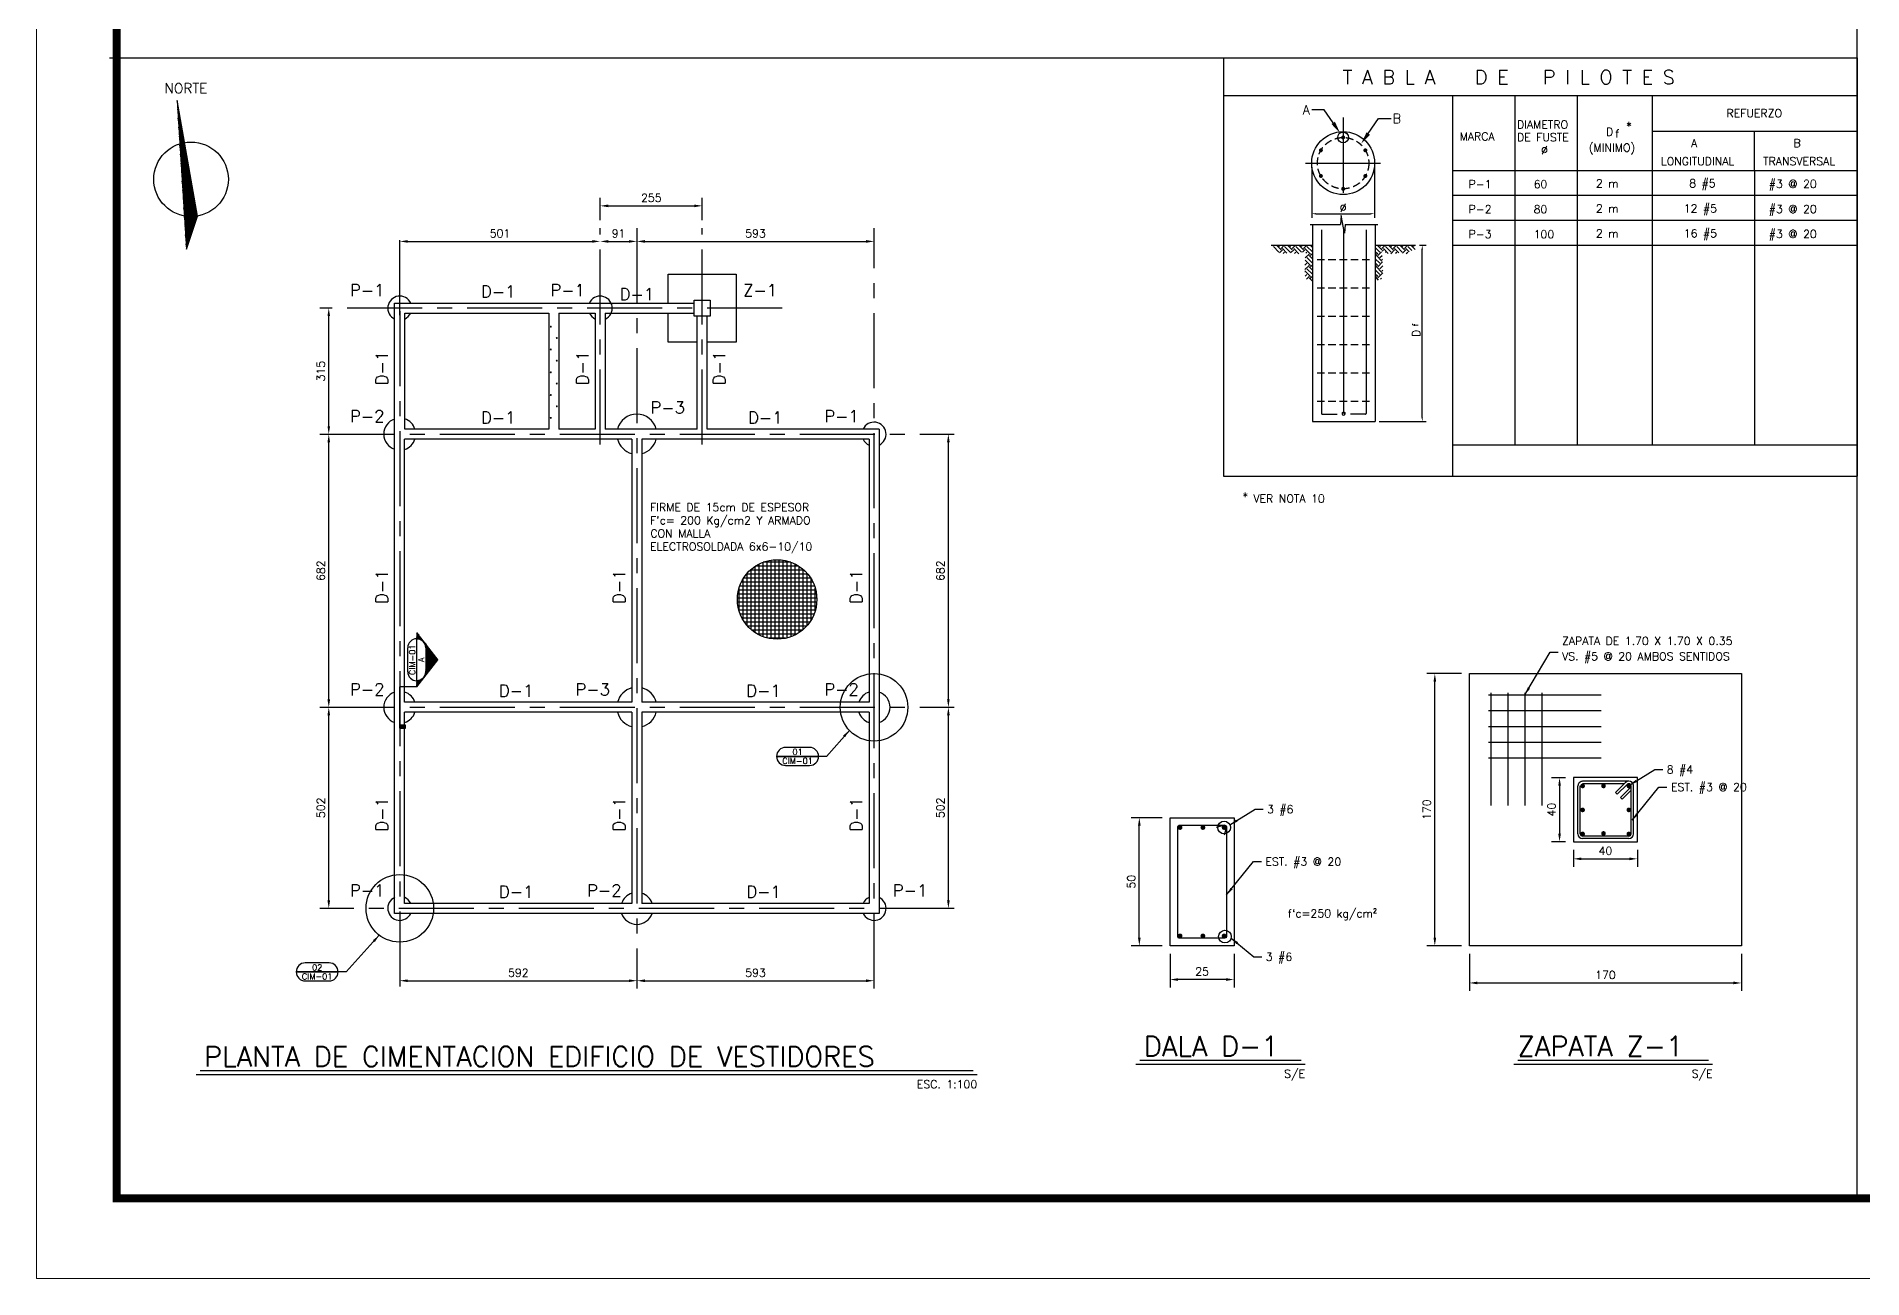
# Model space of a CAD drawing. Header units: inches. Extents: x 86960 to 403024, y -4000 to 57000.
# Drawn here: x 86960 to 132594, y -4000 to 27036 of the extents above; entities that cross this region are included whole.
import ezdxf
from ezdxf.enums import TextEntityAlignment as Align

# ---------------------------------------------------------------- set-up
doc = ezdxf.new("R2010")
doc.units = ezdxf.units.IN
doc.header["$LTSCALE"] = 1500
doc.header["$MEASUREMENT"] = 0
doc.linetypes.add('CENTER', pattern=[2, 1.25, -0.25, 0.25, -0.25])
doc.linetypes.add('HIDDEN2', pattern=[0.1875, 0.125, -0.0625])
doc.layers.get('Defpoints').update_dxf_attribs({"true_color": 0xffffff})
for name, color, linetype in [('1', 7, 'Continuous'), ('3', 3, 'Continuous'), ('4', 4, 'CENTER'), ('5', 7, 'Continuous'), ('6', 7, 'Continuous'), ('8', 1, 'Continuous')]:
    doc.layers.add(name, color=color, linetype=linetype)
doc.layers.add('cambios', color=242, linetype='Continuous', lineweight=60, true_color=0xe00631)
doc.styles.add('ROMANS', font='ROMANS.shx', dxfattribs={"height": 200})
doc.dimstyles.get("Standard").update_dxf_attribs({"dimtxt": 0.18, "dimasz": 0.18, "dimexe": 0.18, "dimexo": 0.0625, "dimgap": 0.09, "dimtad": 0, "dimtih": 1, "dimtoh": 1, "dimdec": 4, "dimzin": 0, "dimdsep": 46, "dimtxsty": 'Standard', "dimcen": 0.09, "dimadec": 0, "dimazin": 0, "dimtfac": 1, "dimtdec": 4, "dimtofl": 0, "dimtmove": 0, "dimatfit": 3, "dimfxl": 1, "dimtolj": 1, "dimtzin": 0, "dimarcsym": 0})
pattern_1 = [(45, (76035.77, -15526.37), (2e-14, 280.184), [198.12, -198.12]), (45, (75983.24, -15473.84), (2e-14, 280.184), [198.12, -198.12]), (45, (75930.7, -15421.3), (2e-14, 280.184), [198.12, -198.12]), (135, (75930.7, -15386.28), (-280.184, 2e-14), [198.12, -198.12]), (135, (75983.24, -15333.75), (-280.184, 2e-14), [198.12, -198.12]), (135, (76035.77, -15281.21), (-280.184, 2e-14), [198.12, -198.12])]

# ---------------------------------------------------------------- blocks, each defined once
blk = doc.blocks.new('*D49')
at = {"layer": '5', "color": 0, "lineweight": -2, "transparency": 16777216}
blk.add_line((94264, 5450), (94264, 10074), dxfattribs=at)
at = {"layer": '5', "color": 0, "transparency": 16777216}
for points in [[(94231, 10074), (94297, 10074), (94264, 10274)], [(94231, 5450), (94297, 5450), (94264, 5250)]]:
    blk.add_solid(points, dxfattribs=at)
at = {"layer": 'Defpoints', "color": 0, "transparency": 16777216}
for p in [(94264, 10274), (94264, 10274), (94264, 5250)]:
    blk.add_point(p, dxfattribs=at)
at = {"layer": '5', "color": 0, "transparency": 16777216, "insert": (94064, 7762), "char_height": 200, "attachment_point": 5, "rotation": 90, "style": 'ROMANS'}
blk.add_mtext('\\A1;502', dxfattribs=at)
blk = doc.blocks.new('*D50')
at = {"layer": '5', "color": 0, "lineweight": -2, "transparency": 16777216}
blk.add_line((94264, 10474), (94264, 16899), dxfattribs=at)
at = {"layer": '5', "color": 0, "transparency": 16777216}
for points in [[(94231, 16899), (94297, 16899), (94264, 17099)], [(94231, 10474), (94297, 10474), (94264, 10274)]]:
    blk.add_solid(points, dxfattribs=at)
at = {"layer": 'Defpoints', "color": 0, "transparency": 16777216}
for p in [(94264, 17099), (94264, 17099), (94264, 10274)]:
    blk.add_point(p, dxfattribs=at)
at = {"layer": '5', "color": 0, "transparency": 16777216, "insert": (94064, 13687), "char_height": 200, "attachment_point": 5, "rotation": 90, "style": 'ROMANS'}
blk.add_mtext('\\A1;682', dxfattribs=at)
blk = doc.blocks.new('*D51')
at = {"layer": '5', "color": 0, "lineweight": -2, "transparency": 16777216}
blk.add_line((94264, 17299), (94264, 20049), dxfattribs=at)
at = {"layer": '5', "color": 0, "transparency": 16777216}
for points in [[(94231, 20049), (94297, 20049), (94264, 20249)], [(94231, 17299), (94297, 17299), (94264, 17099)]]:
    blk.add_solid(points, dxfattribs=at)
at = {"layer": 'Defpoints', "color": 0, "transparency": 16777216}
for p in [(94264, 20249), (94264, 20249), (94264, 17099)]:
    blk.add_point(p, dxfattribs=at)
at = {"layer": '5', "color": 0, "transparency": 16777216, "insert": (94064, 18674), "char_height": 200, "attachment_point": 5, "rotation": 90, "style": 'ROMANS'}
blk.add_mtext('\\A1;315', dxfattribs=at)
blk = doc.blocks.new('*D52')
at = {"layer": '5', "color": 0, "lineweight": -2, "transparency": 16777216}
blk.add_line((96239, 21916), (100849, 21916), dxfattribs=at)
at = {"layer": '5', "color": 0, "transparency": 16777216}
for points in [[(96239, 21950), (96239, 21883), (96039, 21916)], [(100849, 21950), (100849, 21883), (101049, 21916)]]:
    blk.add_solid(points, dxfattribs=at)
at = {"layer": 'Defpoints', "color": 0, "transparency": 16777216}
for p in [(96039, 21916), (101049, 21916), (101049, 21916)]:
    blk.add_point(p, dxfattribs=at)
at = {"layer": '5', "color": 0, "transparency": 16777216, "insert": (98544, 22116), "char_height": 200, "attachment_point": 5, "style": 'ROMANS'}
blk.add_mtext('\\A1;501', dxfattribs=at)
blk = doc.blocks.new('*D53')
at = {"layer": '5', "color": 0, "lineweight": -2, "transparency": 16777216}
blk.add_line((101249, 21916), (101764, 21916), dxfattribs=at)
at = {"layer": '5', "color": 0, "transparency": 16777216}
for points in [[(101249, 21950), (101249, 21883), (101049, 21916)], [(101764, 21950), (101764, 21883), (101964, 21916)]]:
    blk.add_solid(points, dxfattribs=at)
at = {"layer": 'Defpoints', "color": 0, "transparency": 16777216}
for p in [(101049, 21916), (101964, 21916), (101964, 21916)]:
    blk.add_point(p, dxfattribs=at)
at = {"layer": '5', "color": 0, "transparency": 16777216, "insert": (101506, 22116), "char_height": 200, "attachment_point": 5, "style": 'ROMANS'}
blk.add_mtext('\\A1;91', dxfattribs=at)
blk = doc.blocks.new('*D54')
at = {"layer": '5', "color": 0, "lineweight": -2, "transparency": 16777216}
blk.add_line((102164, 21916), (107692, 21916), dxfattribs=at)
at = {"layer": '5', "color": 0, "transparency": 16777216}
for points in [[(102164, 21950), (102164, 21883), (101964, 21916)], [(107692, 21950), (107692, 21883), (107892, 21916)]]:
    blk.add_solid(points, dxfattribs=at)
at = {"layer": 'Defpoints', "color": 0, "transparency": 16777216}
for p in [(101964, 21916), (107892, 21916), (107892, 21916)]:
    blk.add_point(p, dxfattribs=at)
at = {"layer": '5', "color": 0, "transparency": 16777216, "insert": (104928, 22116), "char_height": 200, "attachment_point": 5, "style": 'ROMANS'}
blk.add_mtext('\\A1;593', dxfattribs=at)
blk = doc.blocks.new('*D55')
at = {"layer": '5', "color": 0, "lineweight": -2, "transparency": 16777216}
blk.add_line((96239, 3441), (101764, 3441), dxfattribs=at)
at = {"layer": '5', "color": 0, "transparency": 16777216}
for points in [[(96239, 3474), (96239, 3407), (96039, 3441)], [(101764, 3474), (101764, 3407), (101964, 3441)]]:
    blk.add_solid(points, dxfattribs=at)
at = {"layer": 'Defpoints', "color": 0, "transparency": 16777216}
for p in [(96039, 3441), (101964, 3441), (101964, 3441)]:
    blk.add_point(p, dxfattribs=at)
at = {"layer": '5', "color": 0, "transparency": 16777216, "insert": (99001, 3641), "char_height": 200, "attachment_point": 5, "style": 'ROMANS'}
blk.add_mtext('\\A1;592', dxfattribs=at)
blk = doc.blocks.new('*D56')
at = {"layer": '5', "color": 0, "lineweight": -2, "transparency": 16777216}
blk.add_line((102164, 3441), (107692, 3441), dxfattribs=at)
at = {"layer": '5', "color": 0, "transparency": 16777216}
for points in [[(102164, 3474), (102164, 3407), (101964, 3441)], [(107692, 3474), (107692, 3407), (107892, 3441)]]:
    blk.add_solid(points, dxfattribs=at)
at = {"layer": 'Defpoints', "color": 0, "transparency": 16777216}
for p in [(101964, 3441), (107892, 3441), (107892, 3441)]:
    blk.add_point(p, dxfattribs=at)
at = {"layer": '5', "color": 0, "transparency": 16777216, "insert": (104928, 3641), "char_height": 200, "attachment_point": 5, "style": 'ROMANS'}
blk.add_mtext('\\A1;593', dxfattribs=at)
blk = doc.blocks.new('*D57')
at = {"layer": '5', "color": 0, "lineweight": -2, "transparency": 16777216}
blk.add_line((109749, 5450), (109749, 10074), dxfattribs=at)
at = {"layer": '5', "color": 0, "transparency": 16777216}
for points in [[(109716, 10074), (109782, 10074), (109749, 10274)], [(109716, 5450), (109782, 5450), (109749, 5250)]]:
    blk.add_solid(points, dxfattribs=at)
at = {"layer": 'Defpoints', "color": 0, "transparency": 16777216}
for p in [(109749, 10274), (109749, 10274), (109749, 5250)]:
    blk.add_point(p, dxfattribs=at)
at = {"layer": '5', "color": 0, "transparency": 16777216, "insert": (109549, 7762), "char_height": 200, "attachment_point": 5, "rotation": 90, "style": 'ROMANS'}
blk.add_mtext('\\A1;502', dxfattribs=at)
blk = doc.blocks.new('*D58')
at = {"layer": '5', "color": 0, "lineweight": -2, "transparency": 16777216}
blk.add_line((109749, 10474), (109749, 16899), dxfattribs=at)
at = {"layer": '5', "color": 0, "transparency": 16777216}
for points in [[(109716, 16899), (109782, 16899), (109749, 17099)], [(109716, 10474), (109782, 10474), (109749, 10274)]]:
    blk.add_solid(points, dxfattribs=at)
at = {"layer": 'Defpoints', "color": 0, "transparency": 16777216}
for p in [(109749, 17099), (109749, 17099), (109749, 10274)]:
    blk.add_point(p, dxfattribs=at)
at = {"layer": '5', "color": 0, "transparency": 16777216, "insert": (109549, 13687), "char_height": 200, "attachment_point": 5, "rotation": 90, "style": 'ROMANS'}
blk.add_mtext('\\A1;682', dxfattribs=at)
blk = doc.blocks.new('*D62')
at = {"color": 0, "lineweight": -2, "transparency": 16777216}
for p, q in [((115090, 7515), (114321, 7515)), ((114521, 4515), (114521, 7315)), ((115090, 4315), (114321, 4315))]:
    blk.add_line(p, q, dxfattribs=at)
at = {"color": 0, "transparency": 16777216}
for points in [[(114488, 7315), (114555, 7315), (114521, 7515)], [(114488, 4515), (114555, 4515), (114521, 4315)]]:
    blk.add_solid(points, dxfattribs=at)
at = {"layer": 'Defpoints', "color": 0, "transparency": 16777216}
for p in [(114521, 7515), (115290, 7515), (115290, 4315)]:
    blk.add_point(p, dxfattribs=at)
at = {"color": 0, "transparency": 16777216, "insert": (114321, 5915), "char_height": 200, "attachment_point": 5, "rotation": 90, "style": 'ROMANS'}
blk.add_mtext('\\A1;50', dxfattribs=at)
blk = doc.blocks.new('*D61')
at = {"color": 0, "lineweight": -2, "transparency": 16777216}
for p, q in [((115290, 4115), (115290, 3270)), ((116890, 4115), (116890, 3270)), ((116690, 3470), (115490, 3470))]:
    blk.add_line(p, q, dxfattribs=at)
at = {"color": 0, "transparency": 16777216}
for points in [[(115490, 3504), (115490, 3437), (115290, 3470)], [(116690, 3504), (116690, 3437), (116890, 3470)]]:
    blk.add_solid(points, dxfattribs=at)
at = {"layer": 'Defpoints', "color": 0, "transparency": 16777216}
for p in [(115290, 4315), (116890, 4315), (115290, 3470)]:
    blk.add_point(p, dxfattribs=at)
at = {"color": 0, "transparency": 16777216, "insert": (116090, 3670), "char_height": 200, "attachment_point": 5, "style": 'ROMANS'}
blk.add_mtext('\\A1;25', dxfattribs=at)
blk = doc.blocks.new('*D64')
at = {"layer": '5', "color": 0, "lineweight": -2, "transparency": 16777216}
for p, q in [((118829, 23772), (118829, 22509)), ((120401, 23772), (120401, 22509)), ((118929, 22609), (120301, 22609))]:
    blk.add_line(p, q, dxfattribs=at)
at = {"layer": '5', "color": 0, "transparency": 16777216}
for points in [[(118929, 22625), (118929, 22592), (118829, 22609)], [(120301, 22625), (120301, 22592), (120401, 22609)]]:
    blk.add_solid(points, dxfattribs=at)
at = {"layer": 'Defpoints', "color": 0, "transparency": 16777216}
for p in [(118829, 23872), (120401, 23872), (120401, 22609)]:
    blk.add_point(p, dxfattribs=at)
at = {"layer": '5', "color": 0, "transparency": 16777216, "insert": (119615, 22759), "char_height": 200, "attachment_point": 5, "style": 'ROMANS'}
blk.add_mtext('\\A1;%%C', dxfattribs=at)
blk = doc.blocks.new('*D63')
at = {"layer": '6', "color": 0, "lineweight": -2, "transparency": 16777216}
for p, q in [((121526, 21820), (121692, 21820)), ((121592, 17515), (121592, 21720)), ((120519, 17415), (121692, 17415))]:
    blk.add_line(p, q, dxfattribs=at)
at = {"layer": '6', "color": 0, "transparency": 16777216}
for points in [[(121575, 21720), (121609, 21720), (121592, 21820)], [(121575, 17515), (121609, 17515), (121592, 17415)]]:
    blk.add_solid(points, dxfattribs=at)
at = {"layer": 'Defpoints', "color": 0, "transparency": 16777216}
for p in [(121426, 21820), (121592, 21820), (120419, 17415)]:
    blk.add_point(p, dxfattribs=at)
at = {"layer": '6', "color": 0, "transparency": 16777216, "insert": (121442, 19618), "char_height": 200, "attachment_point": 5, "rotation": 90, "style": 'ROMANS'}
blk.add_mtext('\\A1;D', dxfattribs=at)
blk = doc.blocks.new('*X0')
at = {"color": 0}
for p, q in [((29664, 28003), (29730, 28069)), ((29674, 27995), (29818, 28139)), ((29683, 27986), (29906, 28209)), ((29693, 27978), (29994, 28279)), ((28987, 27378), (29467, 27858)), ((28994, 27368), (29555, 27928)), ((29002, 27358), (29643, 27999)), ((29009, 27348), (29664, 28003)), ((29017, 27338), (29674, 27995)), ((29026, 27329), (29683, 27986)), ((29034, 27319), (29693, 27978)), ((28966, 27411), (29204, 27648)), ((28973, 27400), (29291, 27718)), ((28980, 27389), (29379, 27788)), ((28715, 27212), (28940, 27437)), ((28740, 27220), (28954, 27434)), ((28765, 27228), (28960, 27422)), ((28791, 27235), (28966, 27411)), ((28816, 27243), (28973, 27400)), ((28841, 27250), (28980, 27389)), ((28954, 27434), (29028, 27508)), ((28960, 27422), (29116, 27578)), ((28639, 27190), (28677, 27227)), ((28664, 27197), (28764, 27297)), ((28690, 27205), (28852, 27367)), ((28867, 27258), (28987, 27378)), ((28892, 27265), (28994, 27368)), ((28917, 27273), (29002, 27358)), ((28942, 27281), (29009, 27348)), ((28968, 27288), (29017, 27338)), ((28993, 27296), (29026, 27329)), ((29018, 27303), (29034, 27319))]:
    blk.add_line(p, q, dxfattribs=at)
blk = doc.blocks.new('*D65')
at = {"layer": '5', "color": 0, "lineweight": -2, "transparency": 16777216}
for p, q in [((101049, 22449), (101049, 23005)), ((103599, 22449), (103599, 23005)), ((101249, 22805), (103399, 22805))]:
    blk.add_line(p, q, dxfattribs=at)
at = {"layer": '5', "color": 0, "transparency": 16777216}
for points in [[(101249, 22838), (101249, 22771), (101049, 22805)], [(103399, 22838), (103399, 22771), (103599, 22805)]]:
    blk.add_solid(points, dxfattribs=at)
at = {"layer": 'Defpoints', "color": 0, "transparency": 16777216}
for p in [(103599, 22805), (101049, 22249), (103599, 22249)]:
    blk.add_point(p, dxfattribs=at)
at = {"layer": '5', "color": 0, "transparency": 16777216, "insert": (102324, 23005), "char_height": 200, "attachment_point": 5, "style": 'ROMANS'}
blk.add_mtext('\\A1;255', dxfattribs=at)
blk = doc.blocks.new('*D66')
at = {"color": 0, "lineweight": -2, "transparency": 16777216}
for p, q in [((122770, 4115), (122770, 3185)), ((129570, 4115), (129570, 3185)), ((122970, 3385), (129370, 3385))]:
    blk.add_line(p, q, dxfattribs=at)
at = {"color": 0, "transparency": 16777216}
for points in [[(122970, 3419), (122970, 3352), (122770, 3385)], [(129370, 3419), (129370, 3352), (129570, 3385)]]:
    blk.add_solid(points, dxfattribs=at)
at = {"layer": 'Defpoints', "color": 0, "transparency": 16777216}
for p in [(122770, 4315), (129570, 4315), (129570, 3385)]:
    blk.add_point(p, dxfattribs=at)
at = {"color": 0, "transparency": 16777216, "insert": (126170, 3585), "char_height": 200, "attachment_point": 5, "style": 'ROMANS'}
blk.add_mtext('\\A1;170', dxfattribs=at)
blk = doc.blocks.new('*D67')
at = {"color": 0, "lineweight": -2, "transparency": 16777216}
for p, q in [((122570, 11115), (121706, 11115)), ((121906, 4515), (121906, 10915)), ((122570, 4315), (121706, 4315))]:
    blk.add_line(p, q, dxfattribs=at)
at = {"color": 0, "transparency": 16777216}
for points in [[(121873, 10915), (121940, 10915), (121906, 11115)], [(121873, 4515), (121940, 4515), (121906, 4315)]]:
    blk.add_solid(points, dxfattribs=at)
at = {"layer": 'Defpoints', "color": 0, "transparency": 16777216}
for p in [(121906, 11115), (122770, 11115), (122770, 4315)]:
    blk.add_point(p, dxfattribs=at)
at = {"color": 0, "transparency": 16777216, "insert": (121706, 7715), "char_height": 200, "attachment_point": 5, "rotation": 90, "style": 'ROMANS'}
blk.add_mtext('\\A1;170', dxfattribs=at)
blk = doc.blocks.new('*D68')
at = {"color": 0, "lineweight": -2, "transparency": 16777216}
for p, q in [((125170, 8515), (124824, 8515)), ((125024, 8315), (125024, 7115)), ((125170, 6915), (124824, 6915))]:
    blk.add_line(p, q, dxfattribs=at)
at = {"color": 0, "transparency": 16777216}
for points in [[(124991, 8315), (125057, 8315), (125024, 8515)], [(124991, 7115), (125057, 7115), (125024, 6915)]]:
    blk.add_solid(points, dxfattribs=at)
at = {"layer": 'Defpoints', "color": 0, "transparency": 16777216}
for p in [(125370, 8515), (125024, 6915), (125370, 6915)]:
    blk.add_point(p, dxfattribs=at)
at = {"color": 0, "transparency": 16777216, "insert": (124824, 7715), "char_height": 200, "attachment_point": 5, "rotation": 90, "style": 'ROMANS'}
blk.add_mtext('\\A1;40', dxfattribs=at)
blk = doc.blocks.new('*D69')
at = {"color": 0, "lineweight": -2, "transparency": 16777216}
for p, q in [((125370, 6715), (125370, 6287)), ((125570, 6487), (126770, 6487)), ((126970, 6715), (126970, 6287))]:
    blk.add_line(p, q, dxfattribs=at)
at = {"color": 0, "transparency": 16777216}
for points in [[(125570, 6520), (125570, 6453), (125370, 6487)], [(126770, 6520), (126770, 6453), (126970, 6487)]]:
    blk.add_solid(points, dxfattribs=at)
at = {"layer": 'Defpoints', "color": 0, "transparency": 16777216}
for p in [(125370, 6915), (126970, 6915), (126970, 6487)]:
    blk.add_point(p, dxfattribs=at)
at = {"color": 0, "transparency": 16777216, "insert": (126170, 6687), "char_height": 200, "attachment_point": 5, "style": 'ROMANS'}
blk.add_mtext('\\A1;40', dxfattribs=at)

msp = doc.modelspace()

# ---------------------------------------------------------------- hatches: boundary and pattern name
at = {"layer": '6'}
h = msp.add_hatch(dxfattribs=at)
h.set_pattern_fill('EARTH', color=1, scale=31.2, angle=45, style=0)
h.set_pattern_definition(pattern_1)
h.paths.add_polyline_path([(118846.69, 21819.65), (117848.83, 21819.65), (117848.83, 21704.43), (117954.47, 21690.03), (118050.51, 21608.43), (118261.79, 21632.43), (118492.28, 21603.63), (118607.53, 21646.83), (118693.96, 21675.63), (118669.96, 21531.63), (118655.55, 21162.04), (118665.15, 21042.04), (118698.77, 20974.84), (118846.69, 20926.84)])
h = msp.add_hatch(dxfattribs=at)
h.set_pattern_fill('EARTH', color=1, scale=31.2, angle=45, style=0)
h.set_pattern_definition(pattern_1)
h.paths.add_polyline_path([(121417.04, 21819.65), (120419.17, 21819.65), (120419.17, 20926.84), (120567.1, 20974.84), (120600.72, 21042.04), (120610.32, 21162.04), (120595.91, 21531.63), (120571.9, 21675.63), (120658.34, 21646.83), (120773.58, 21603.63), (121004.08, 21632.43), (121215.36, 21608.43), (121311.4, 21690.03), (121417.04, 21704.43)])
h = msp.add_hatch(dxfattribs=at)
h.set_pattern_fill('ANSI31', color=256, scale=2, style=0)
h.set_pattern_definition([(135, (106766.04505, -36706.8728), (0.1767766953, 0.1767766953), [])])
edge = h.paths.add_edge_path()
edge.add_line((96688.23, 11761.24), (96688.23, 11161.24))
edge.add_arc((96463.23, 11161.24), 225, 270, 360, ccw=False)
edge.add_line((96463.23, 10936.24), (96463.23, 10786.24))
edge.add_line((96463.23, 10786.24), (96988.23, 11461.24))
edge.add_line((96988.23, 11461.24), (96463.23, 12136.24))
edge.add_line((96463.23, 12136.24), (96463.23, 11986.24))
edge.add_arc((96463.23, 11761.24), 225, 0, 90, ccw=False)

# ---------------------------------------------------------------- linework, layer by layer
for p, q in [((123249.05, 10582.22), (126064.22, 10582.22)), ((123303.03, 10638.72), (123303.03, 7821.02)), ((123729.57, 10638.72), (123729.57, 7821.02)), ((124156.11, 10638.72), (124156.11, 7821.02)), ((124582.65, 10638.72), (124582.65, 7821.02)), ((123249.05, 10189.95), (126064.22, 10189.95)), ((123249.05, 9797.68), (126064.22, 9797.68)), ((123249.05, 9405.41), (126064.22, 9405.41)), ((123249.05, 9013.14), (126064.22, 9013.14))]:
    msp.add_line(p, q)
at = {"const_width": 198}
msp.add_lwpolyline([(88960.04, -1999.97), (175960.04, -1999.97), (175960.04, 55000.03), (88960.04, 55000.03)], close=True, dxfattribs=at)
for centre in [(116641.08, 7269.97), (116660.69, 4544.8)]:
    msp.add_circle(centre, 158.93)
at = {"layer": '1', "color": 6}
for p, q in [((132460.04, -1999.97), (132460.04, 55000.03)), ((88780.04, 26500.03), (132460.04, 26500.03))]:
    msp.add_line(p, q, dxfattribs=at)
at = {"layer": '3'}
for p, q in [((95910.63, 20374.44), (103398.7, 20374.44)), ((95910.63, 5124.69), (95910.63, 20374.44)), ((96163.7, 20124.44), (99763.47, 20124.44)), ((96163.7, 17224.36), (96163.7, 20124.44)), ((99763.47, 20124.44), (99763.47, 17224.36)), ((100013.47, 20124.44), (100013.47, 17224.36)), ((100013.47, 20124.44), (100923.7, 20124.44)), ((100923.7, 20124.44), (100923.7, 17224.36)), ((101173.7, 20124.44), (103398.7, 20124.44)), ((101173.7, 20124.44), (101173.7, 17224.36)), ((103473.7, 17224.36), (103473.7, 20049.44)), ((103723.7, 17224.36), (103723.7, 20049.44)), ((101838.61, 16974.36), (96160.63, 16974.36)), ((96160.63, 10399.36), (96160.63, 16974.36)), ((99763.47, 17224.36), (96163.7, 17224.36)), ((100923.7, 17224.36), (100013.47, 17224.36)), ((103473.7, 17224.36), (101173.7, 17224.36)), ((101838.61, 16974.36), (101838.61, 10399.36)), ((102088.61, 16974.36), (102088.61, 10399.36)), ((107766.59, 16974.36), (102088.61, 16974.36)), ((108016.59, 17224.36), (103723.7, 17224.36)), ((107766.59, 16974.36), (107766.59, 10399.36)), ((108016.59, 17224.36), (108016.59, 5124.69)), ((101838.61, 10399.36), (96160.63, 10399.36)), ((96160.63, 5374.69), (96160.63, 10149.36)), ((101838.61, 10149.36), (96160.63, 10149.36)), ((101838.61, 10149.36), (101838.61, 5374.69)), ((107766.59, 10399.36), (102088.61, 10399.36)), ((102088.61, 10149.36), (102088.61, 5374.69)), ((107766.59, 10149.36), (102088.61, 10149.36)), ((107766.59, 10149.36), (107766.59, 5374.69)), ((108016.59, 5124.69), (95910.63, 5124.69)), ((101838.61, 5374.69), (96160.63, 5374.69)), ((107766.59, 5374.69), (102088.61, 5374.69))]:
    msp.add_line(p, q, dxfattribs=at)
for points in [[(102748.7, 20374.44), (102748.7, 21099.44), (104448.7, 21099.44), (104448.7, 19399.44), (103723.7, 19399.44)], [(103473.7, 19399.44), (102748.7, 19399.44), (102748.7, 20124.44)], [(116890.11, 7515.38), (116890.11, 4315.38), (115290.11, 4315.38), (115290.11, 7515.38), (116890.11, 7515.38)]]:
    msp.add_lwpolyline(points, dxfattribs=at)
for points in [[(103398.7, 20449.44), (103798.7, 20449.44), (103798.7, 20049.44), (103398.7, 20049.44)], [(122769.87, 11115.38), (129569.87, 11115.38), (129569.87, 4315.38), (122769.87, 4315.38)], [(125369.87, 6915.38), (126969.87, 6915.38), (126969.87, 8515.38), (125369.87, 8515.38)]]:
    msp.add_lwpolyline(points, close=True, dxfattribs=at)
for centre, radius, start, end in [((96038.7, 20249.44), 300, 24.624318, 244.729134), ((101048.7, 20249.44), 300, 294.624318, 155.375682), ((96038.7, 20249.44), 300, 294.624318, 335.375682), ((101048.7, 20249.44), 300, 204.624318, 245.375682), ((96038.7, 17099.36), 400, 108.673422, 251.326578), ((96038.7, 17099.36), 400, 18.209957, 71.790043), ((101963.61, 17099.36), 500, 14.477512, 165.522488), ((107891.59, 17099.36), 300, 294.624318, 155.375682), ((96038.7, 17099.36), 400, 287.747722, 341.790043), ((101963.61, 17099.36), 500, 194.477512, 255.522488), ((101963.61, 17099.36), 500, 284.477512, 345.522488), ((107891.59, 17099.36), 300, 204.624318, 245.375682), ((96038.7, 10274.36), 400, 108.673422, 251.326578), ((96038.7, 10274.36), 400, 18.209957, 72.252278), ((101963.61, 10274.36), 500, 104.477512, 165.522488), ((101963.61, 10274.36), 500, 14.477512, 75.522488), ((107891.59, 10274.36), 400, 108.209957, 161.790043), ((107891.59, 10274.36), 400, 288.209957, 71.790043), ((96038.7, 10274.36), 400, 287.747722, 341.790043), ((101963.61, 10274.36), 500, 194.477512, 255.522488), ((101963.61, 10274.36), 500, 284.477512, 345.522488), ((107891.59, 10274.36), 400, 198.209957, 251.790043), ((96038.7, 5249.69), 300, 114.624318, 335.375682), ((96038.7, 5249.69), 300, 24.624318, 65.375682), ((101963.61, 5249.69), 400, 108.209957, 161.790043), ((101963.61, 5249.69), 400, 18.209957, 71.790043), ((107891.59, 5249.69), 300, 204.624318, 65.375682), ((107891.59, 5249.69), 300, 114.624318, 155.375682), ((101963.61, 5249.69), 400, 198.209957, 341.790043)]:
    msp.add_arc(centre, radius, start, end, dxfattribs=at)
at = {"layer": '4'}
for p, q in [((96038.7, 20074.44), (96038.7, 22249.44)), ((101048.7, 16841.45), (101048.7, 22249.44)), ((101963.61, 22249.44), (101963.61, 3249.69)), ((103598.7, 16841.45), (103598.7, 22249.44)), ((107891.59, 3249.69), (107891.59, 22249.44)), ((105596.93, 20249.44), (94038.7, 20249.44)), ((96038.7, 20174.58), (96038.7, 3249.69)), ((94038.7, 17099.36), (109891.59, 17099.36)), ((94038.7, 10274.36), (109891.59, 10274.36)), ((109891.59, 5249.69), (94038.7, 5249.69))]:
    msp.add_line(p, q, dxfattribs=at)
at = {"layer": '6', "color": 3}
for p, q in [((116628.77, 26500.03), (132460.04, 26500.03)), ((116628.77, 25564.03), (132460.04, 25564.03)), ((122345.38, 25564.03), (122345.38, 16053.26))]:
    msp.add_line(p, q, dxfattribs=at)
at = {"layer": '6', "color": 6}
for p, q in [((116628.77, 26500.03), (116628.77, 16053.26)), ((116628.77, 16053.26), (132460.04, 16053.26))]:
    msp.add_line(p, q, dxfattribs=at)
at = {"layer": '6', "color": 1}
for p, q in [((132460.04, 26500.03), (132460.04, 16053.26)), ((123905.38, 25564.03), (123905.38, 23692.03)), ((125465.38, 25564.03), (125465.38, 23692.03)), ((125465.38, 25564.03), (125465.38, 23692.03)), ((127337.38, 25564.03), (127337.38, 23692.03)), ((119144.37, 25206.74), (118832.37, 25206.74)), ((119365.64, 24879.02), (119144.37, 25206.74)), ((120242.31, 24612.42), (120502.31, 24987.14)), ((120502.31, 24987.14), (120814.31, 24987.14)), ((125465.38, 24673.36), (125465.38, 24673.36)), ((127337.38, 24673.36), (132460.04, 24673.36)), ((129898.71, 23692.03), (129898.71, 24673.36)), ((122345.38, 23692.03), (125465.38, 23692.03)), ((123905.38, 23692.03), (123905.38, 16836.15)), ((125465.38, 23692.03), (127337.38, 23692.03)), ((125465.38, 23692.03), (125465.38, 16836.15)), ((125465.38, 23692.03), (125465.38, 23692.03)), ((127337.38, 23692.03), (132460.04, 23692.03)), ((127337.38, 23692.03), (127337.38, 16836.15)), ((129898.71, 23692.03), (129898.71, 16836.15)), ((122345.38, 23068.03), (132460.04, 23068.03)), ((119566.56, 22565.04), (119552, 22338.64)), ((119649.79, 22118.99), (119566.56, 22565.04)), ((122345.38, 22444.03), (132460.04, 22444.03)), ((118787.57, 22338.64), (119552, 22338.64)), ((118846.69, 22338.64), (118846.69, 17415.41)), ((119664.36, 22338.64), (119649.79, 22118.99)), ((119664.36, 22338.64), (120478.8, 22338.64)), ((120419.17, 22338.64), (120419.17, 17415.41)), ((117819.37, 21819.65), (118846.69, 21819.65)), ((120419.17, 21819.65), (121425.71, 21819.65)), ((122345.38, 21820.03), (132460.04, 21820.03)), ((118846.69, 17415.41), (120419.17, 17415.41)), ((122345.38, 16836.15), (132460.04, 16836.15))]:
    msp.add_line(p, q, dxfattribs=at)
at = {"layer": '6'}
for p, q in [((90475.07, 25437.88), (90709.87, 21721.21)), ((90984.13, 22550.84), (90475.07, 25437.88)), ((90709.87, 21721.21), (90984.13, 22550.84)), ((106141.07, 13700.08), (104795.41, 13700.08)), ((104820.23, 12217.46), (104820.23, 13722.19)), ((104920.23, 12141.78), (104920.23, 13797.87)), ((106012.9, 13800.08), (104923.58, 13800.08)), ((105020.23, 12083.68), (105020.23, 13855.98)), ((105120.23, 12039.85), (105120.23, 13899.81)), ((105815.52, 13900.08), (105120.96, 13900.08)), ((105220.23, 12008.34), (105220.23, 13931.32)), ((105320.23, 11987.96), (105320.23, 13951.7)), ((105420.23, 11978.03), (105420.23, 13961.63)), ((105520.23, 11978.23), (105520.23, 13961.43)), ((105620.23, 11988.57), (105620.23, 13951.09)), ((105720.23, 12009.37), (105720.23, 13930.28)), ((105820.23, 12041.35), (105820.23, 13898.31)), ((105920.23, 12085.7), (105920.23, 13853.95)), ((106020.23, 12144.43), (106020.23, 13795.22)), ((106120.23, 12220.91), (106120.23, 13718.75)), ((104520.23, 12674.45), (104520.23, 13265.21)), ((106404.67, 13300.08), (104531.81, 13300.08)), ((106363.14, 13400.08), (104573.33, 13400.08)), ((104620.23, 12453.25), (104620.23, 13486.41)), ((106307.77, 13500.08), (104628.71, 13500.08)), ((106235.54, 13600.08), (104700.94, 13600.08)), ((104720.23, 12316.79), (104720.23, 13622.86)), ((106220.23, 12321.38), (106220.23, 13618.27)), ((106320.23, 12459.84), (106320.23, 13479.81)), ((106420.23, 12687.54), (106420.23, 13252.12)), ((106460.74, 13000.08), (104475.74, 13000.08)), ((106458.75, 12900.08), (104477.73, 12900.08)), ((106452.62, 13100.08), (104483.86, 13100.08)), ((106446.58, 12800.08), (104489.89, 12800.08)), ((106434.14, 13200.08), (104502.34, 13200.08)), ((106423.86, 12700.08), (104512.62, 12700.08)), ((106389.79, 12600.08), (104546.69, 12600.08)), ((106343.06, 12500.08), (104593.42, 12500.08)), ((106281.48, 12400.08), (104655, 12400.08)), ((96463.23, 10936.24), (96463.23, 11986.24)), ((106201.32, 12300.08), (104735.15, 12300.08)), ((106095.51, 12200.08), (104840.97, 12200.08)), ((105947.32, 12100.08), (104989.16, 12100.08)), ((105681.7, 12000.08), (105254.78, 12000.08)), ((96238.23, 11161.24), (96238.23, 11761.24)), ((96688.23, 11761.24), (96688.23, 11161.24)), ((124785.34, 11654.11), (124985.34, 11654.11)), ((96463.23, 10786.24), (96032.59, 10786.24)), ((96032.59, 10786.24), (96032.59, 9755.88)), ((96463.23, 10936.24), (96463.23, 10786.24)), ((96182.59, 9830.88), (96032.59, 9830.88)), ((96032.59, 9755.88), (96182.59, 9755.88)), ((96182.59, 9755.88), (96182.59, 9830.88)), ((106280.26, 9271.17), (105680.26, 9271.17)), ((105455.26, 9046.17), (106505.26, 9046.17)), ((106705.26, 9046.17), (105455.26, 9046.17)), ((105680.26, 8821.17), (106280.26, 8821.17)), ((127401.69, 8718.25), (127601.69, 8718.25)), ((127508.71, 8280.36), (127708.71, 8280.36)), ((117412.4, 7725.59), (117612.4, 7725.59)), ((117372.39, 6416.23), (117572.39, 6416.23)), ((94698.98, 3660.62), (93448.98, 3660.62)), ((93448.98, 3660.62), (94498.98, 3660.62)), ((94273.98, 3885.62), (93673.98, 3885.62)), ((117382.39, 4037.39), (117582.39, 4037.39)), ((93673.98, 3435.62), (94273.98, 3435.62)), ((90947.73, 1094.44), (110469.01, 1094.44)), ((114435.3, 1354.74), (118664.07, 1354.74)), ((123883.38, 1354.74), (128847.54, 1354.74))]:
    msp.add_line(p, q, dxfattribs=at)
at = {"layer": '6', "color": 1, "linetype": 'CENTER'}
for p, q in [((119615.15, 25009.35), (119615.15, 22990.64)), ((118677.54, 23871.87), (120696.24, 23871.87))]:
    msp.add_line(p, q, dxfattribs=at)
at = {"layer": '6', "color": 2}
for p, q in [((114535.3, 1454.74), (118564.07, 1454.74)), ((123983.38, 1454.74), (128747.54, 1454.74)), ((91047.73, 1194.44), (110369.01, 1194.44))]:
    msp.add_line(p, q, dxfattribs=at)
at = {"layer": '6', "color": 1, "const_width": 49.14}
for points in [[(119038.05, 24205.06, 1), (119080.61, 24180.49, 1)], [(119615.15, 24538.25, 1), (119615.15, 24489.11, 1)], [(120192.26, 24205.06, 1), (120149.7, 24180.49, 1)], [(119038.05, 23538.68, 1), (119080.61, 23563.25, 1)], [(119615.15, 23205.48, 1), (119615.15, 23254.62, 1)], [(120192.26, 23538.68, 1), (120149.7, 23563.25, 1)]]:
    msp.add_lwpolyline(points, format="xyb", close=True, dxfattribs=at)
at = {"layer": '6'}
msp.add_lwpolyline([(96688.23, 11761.24), (96688.23, 11161.24, -0.41421356), (96463.23, 10936.24), (96463.23, 10786.24), (96988.23, 11461.24), (96463.23, 12136.24), (96463.23, 11986.24, -0.41421356), (96688.23, 11761.24)], format="xyb", close=True, dxfattribs=at)
at = {"layer": '6', "color": 1}
for centre, radius in [((119615.15, 23871.87), 786.24), ((119615.15, 24513.68), 135.65)]:
    msp.add_circle(centre, radius, dxfattribs=at)
at = {"layer": '6', "color": 2}
msp.add_circle((90822.36, 23468.26), 931.58, dxfattribs=at)
at = {"layer": '6', "color": 1, "linetype": 'HIDDEN2'}
msp.add_circle((119615.15, 23871.87), 641.81, dxfattribs=at)
at = {"layer": '6'}
for centre, radius in [((105468.24, 12969.83), 992.96), ((107891.59, 10274.36), 844.21), ((96038.7, 5249.69), 844.21)]:
    msp.add_circle(centre, radius, dxfattribs=at)
for centre, start, end in [((96463.23, 11761.24), 0, 180), ((96463.23, 11161.24), 180, 0), ((105680.26, 9046.17), 90, 270), ((106280.26, 9046.17), 270, 90), ((93673.98, 3660.62), 90, 270), ((94273.98, 3660.62), 270, 90)]:
    msp.add_arc(centre, 225, start, end, dxfattribs=at)
at = {"layer": '6', "color": 1}
for points in [[(119408.73, 24908.11), (119322.54, 24849.92), (119540.22, 24620.44)], [(120285.04, 24582.78), (120199.59, 24642.07), (120064.45, 24356.08)]]:
    msp.add_solid(points, dxfattribs=at)
at = {"layer": '6'}
msp.add_solid([(96032.59, 9755.88), (96182.59, 9755.88), (96032.59, 9830.88), (96182.59, 9830.88)], dxfattribs=at)
at = {"layer": '8', "color": 1}
for p, q in [((119076.24, 22205.63), (119076.24, 17615.51)), ((119626.4, 22205.63), (119626.4, 17615.51)), ((120190.49, 22205.63), (120190.49, 17615.51)), ((119095.9, 17595.85), (119464.63, 17595.85)), ((120170.82, 17595.85), (119802.09, 17595.85)), ((125482.9, 7110.69), (125482.9, 8308.19)), ((125542.63, 7110.69), (125542.63, 8308.19)), ((126755, 8424.79), (125599.49, 8424.79)), ((126646.97, 8365.05), (125599.49, 8365.05)), ((126423.06, 8142.03), (126672.56, 8390.64)), ((126465.29, 8099.79), (126714.79, 8348.4)), ((126546.9, 8018.39), (126795.32, 8268.08)), ((126811.87, 7110.69), (126811.87, 8308.19)), ((126871.6, 7110.69), (126871.6, 8308.19)), ((126465.29, 8099.79), (126423.06, 8142.03)), ((126546.9, 8018.39), (126589.25, 7976.26)), ((126589.25, 7976.26), (126811.87, 8200.03)), ((126755, 7053.82), (125599.49, 7053.82)), ((126755, 6994.09), (125599.49, 6994.09))]:
    msp.add_line(p, q, dxfattribs=at)
at = {"layer": '8', "color": 1, "linetype": 'HIDDEN2'}
for p, q in [((118962.83, 21460.43), (120296.91, 21460.43)), ((118962.83, 20752.43), (120296.91, 20752.43)), ((118962.83, 20044.43), (120296.91, 20044.43)), ((118962.83, 19336.43), (120296.91, 19336.43)), ((118962.83, 18628.43), (120296.91, 18628.43)), ((118962.83, 17920.43), (120296.91, 17920.43))]:
    msp.add_line(p, q, dxfattribs=at)
at = {"layer": '8', "color": 5}
for p, q in [((116660.69, 7325.95), (116439.73, 7269.97)), ((116700.69, 7285.95), (116645.21, 7082.06))]:
    msp.add_line(p, q, dxfattribs=at)
at = {"layer": '8', "const_width": 25}
for points in [[(99825.97, 19786.43, 1), (99800.97, 19786.43, 1)], [(99825.97, 19216.42, 1), (99800.97, 19216.42, 1)], [(99975.97, 19504.42, 1), (99950.97, 19504.42, 1)], [(99975.97, 18934.41, 1), (99950.97, 18934.41, 1)], [(99825.97, 18646.4, 1), (99800.97, 18646.4, 1)], [(99975.97, 18364.39, 1), (99950.97, 18364.39, 1)], [(99825.97, 18076.39, 1), (99800.97, 18076.39, 1)], [(99975.97, 17794.38, 1), (99950.97, 17794.38, 1)], [(99825.97, 17506.38, 1), (99800.97, 17506.38, 1)]]:
    msp.add_lwpolyline(points, format="xyb", close=True, dxfattribs=at)
at = {"layer": '8', "color": 1, "const_width": 57.82}
for points in [[(125619.94, 8287.75, -1), (125579.05, 8328.63, -1)], [(126142.49, 8287.75, -1), (126101.6, 8328.63, -1)], [(126734.56, 8287.75, 1), (126775.45, 8328.63, 1)], [(125619.94, 7689, -1), (125579.05, 7729.88, -1)], [(126734.15, 7689, 1), (126775.04, 7729.88, 1)], [(125619.94, 7129.29, 1), (125579.05, 7088.4, 1)], [(126142.49, 7143.01, 1), (126101.6, 7102.12, 1)], [(126734.56, 7129.29, -1), (126775.45, 7088.4, -1)]]:
    msp.add_lwpolyline(points, format="xyb", close=True, dxfattribs=at)
at = {"layer": '8', "color": 5, "const_width": 60}
for points in [[(115509.15, 7269.97, 1), (115569.15, 7269.97, 1)], [(116079.72, 7269.97, 1), (116139.72, 7269.97, 1)], [(116671.08, 7269.97, -1), (116611.08, 7269.97, -1)], [(115509.15, 4560.78, -1), (115569.15, 4560.78, -1)], [(116079.72, 4560.78, -1), (116139.72, 4560.78, -1)], [(116671.08, 4560.78, 1), (116611.08, 4560.78, 1)]]:
    msp.add_lwpolyline(points, format="xyb", close=True, dxfattribs=at)
at = {"layer": '8', "color": 1}
msp.add_lwpolyline([(115479.54, 4544.8), (115479.54, 7285.95, -0.41421356), (115519.54, 7325.95), (116660.69, 7325.95, -0.41421356), (116700.69, 7285.95), (116700.69, 4544.8, -0.41421356), (116660.69, 4504.8), (115519.54, 4504.8, -0.41421356)], format="xyb", close=True, dxfattribs=at)
for centre, radius, start, end in [((119095.9, 17615.51), 19.67, 180, 270), ((119626.4, 17615.51), 41.27, 125.508532, 55.960534), ((120170.82, 17615.51), 19.67, 270, 0), ((125599.49, 8308.19), 116.6, 135, 180), ((125599.49, 8308.19), 116.6, 90, 135), ((126755, 8308.19), 116.6, 45, 135), ((126755, 8308.19), 56.87, 45, 135), ((126755, 8308.19), 56.87, 315, 45), ((126755, 8308.19), 116.6, 0, 45), ((125599.49, 7110.69), 116.6, 180, 270), ((125599.49, 7110.69), 56.87, 180, 270), ((126755, 7110.69), 56.87, 270, 0), ((126755, 7110.69), 116.6, 270, 0)]:
    msp.add_arc(centre, radius, start, end, dxfattribs=at)
at = {"layer": '8'}
msp.add_point((99963.47, 17794.38), dxfattribs=at)
at = {"layer": 'cambios', "color": 7, "lineweight": 5}
msp.add_lwpolyline([(86960.04, 57000.03), (177960.04, 57000.03), (177960.04, -3999.97), (86960.04, -3999.97)], close=True, dxfattribs=at)

# ---------------------------------------------------------------- block references
at = {"layer": '6', "xscale": 1.999999999994844, "yscale": 2, "zscale": 2, "rotation": 55.00000000004264}
msp.add_blockref('*X0', (102411.1, -56359.21), dxfattribs=at)

# ---------------------------------------------------------------- texts
at = {"style": 'ROMANS'}
msp.add_text('*', height=200, dxfattribs=at).set_placement((126689.77, 24701.13))
at = {"layer": '6', "color": 3, "style": 'ROMANS'}
for s, height, p in [('T A B L A   D E   P I L O T E S', 351, (119603.67, 25848.3)), ('D-1', 300, (98068.29, 20514.02)), ('D-1', 300, (101532.73, 20447.56)), ('D-1', 300, (98068.29, 17363.95)), ('D-1', 300, (104743.19, 17363.95)), ('D-1', 300, (98514.49, 10538.95)), ('D-1', 300, (104697.55, 10538.95)), ('D-1', 300, (98515.64, 5514.27)), ('D-1', 300, (104698.7, 5514.27))]:
    msp.add_text(s, height=height, dxfattribs=at).set_placement(p)
at = {"layer": '6', "color": 2, "style": 'ROMANS'}
for s, height, p in [('NORTE', 250, (90156.99, 25617.19)), ('P-1', 300, (94794.7, 20546.19)), ('P-1', 300, (99804.7, 20546.19)), ('Z-1', 300, (104621.86, 20546.19)), ('P-3', 300, (102304.33, 17615.35)), ('P-2', 300, (94794.7, 17396.12)), ('P-1', 300, (106647.59, 17396.12)), ('P-2', 300, (94794.7, 10571.12)), ('P-3', 300, (100430.68, 10571.12)), ('P-2', 300, (106647.59, 10571.12)), ('P-1', 300, (94794.7, 5546.44)), ('P-2', 300, (100719.61, 5546.44)), ('P-1', 300, (108361.1, 5546.44)), ('DALA D-1', 500, (114635.3, 1554.74)), ('ZAPATA Z-1', 500, (123976.51, 1554.74)), ('PLANTA DE CIMENTACION EDIFICIO DE VESTIDORES', 500, (91147.73, 1294.44))]:
    msp.add_text(s, height=height, dxfattribs=at).set_placement(p)
at = {"layer": '6', "color": 1, "style": 'ROMANS'}
for s, height, p in [('A', 234, (118603.94, 25089.74)), ('B', 234, (120853.31, 24870.14)), ('REFUERZO', 200, (129195.88, 25020.21)), ('DIAMETRO', 200, (123959.52, 24735.98)), ('D', 200, (126184.57, 24556.36)), ('f', 200, (126416.29, 24509.65)), ('MARCA', 200, (122527.35, 24438.7)), ('DE FUSTE', 200, (123959.52, 24418.87)), ('%%C', 200, (124562.13, 24098.87)), ('(MINIMO)', 200, (125750.87, 24158.97)), ('A', 200, (128311.09, 24272.78)), ('B', 200, (130870.28, 24273.62)), ('LONGITUDINAL', 200, (127556.02, 23820.51)), ('TRANSVERSAL', 200, (130110.85, 23820.51))]:
    msp.add_text(s, height=height, dxfattribs=at).set_placement(p)
at = {"layer": '6', "color": 7, "style": 'ROMANS'}
for s, p in [('P-1', (122748.82, 23246.51)), ('60', (124375.8, 23246.51)), ('2 m', (125932.06, 23265.69)), (' 8 #5', (128127.73, 23267.59)), ('#3 @ 20', (130251.86, 23252.53)), ('P-2', (122748.82, 22622.51)), ('80', (124375.8, 22620.01)), ('2 m', (125932.06, 22639.19)), ('12 #5', (128127.73, 22641.1)), ('#3 @ 20', (130251.86, 22626.04)), ('P-3', (122748.82, 21998.51)), ('100', (124375.8, 21996.01)), ('2 m', (125932.06, 22015.19)), ('16 #5', (128127.73, 22017.1)), ('#3 @ 20', (130251.86, 22002.04))]:
    msp.add_text(s, height=200, dxfattribs=at).set_placement(p)
at = {"layer": '6', "color": 1, "style": 'ROMANS'}
msp.add_text('f', height=140.4, rotation=90, dxfattribs=at).set_placement((121490, 19793.92))
at = {"layer": '6', "color": 3, "style": 'ROMANS'}
for p in [(95739.54, 18322.58), (100752.61, 18322.58), (104170.41, 18322.58), (95739.54, 12858.12), (101667.52, 12858.12), (107595.5, 12858.12), (95739.54, 7169.09), (101667.52, 7169.09), (107595.5, 7169.09)]:
    msp.add_text('D-1', height=300, rotation=90, dxfattribs=at).set_placement(p)
at = {"layer": '6', "style": 'ROMANS'}
for s, p in [('*', (117101.2, 15440.02)), ('VER NOTA 10', (117372.81, 15388.84)), ('FIRME DE 15cm DE ESPESOR ', (102293.73, 15172.58)), ("F'c= 200 Kg/cm2 Y ARMADO ", (102293.73, 14845.14)), ('CON MALLA ', (102301.17, 14517.69)), ('ELECTROSOLDADA 6x6-10/10', (102294.41, 14190.24)), ('ZAPATA DE 1.70 X 1.70 X 0.35', (125085.34, 11830.62)), ('VS. #5 @ 20 AMBOS SENTIDOS', (125085.34, 11446.44)), ('8 #4', (127701.69, 8618.25)), ('EST. #3 @ 20', (127808.71, 8180.36)), ('3 #6', (117712.4, 7625.59)), ('EST. #3 @ 20', (117672.39, 6316.23)), ('f`c=250 kg/cm²', (118233.17, 5021.66)), ('3 #6', (117682.39, 3937.39))]:
    msp.add_text(s, height=200, dxfattribs=at).set_placement(p)
for s, p in [('CIM-01', (96350.73, 11461.24)), ('A', (96575.73, 11461.24))]:
    msp.add_text(s, height=150, rotation=90, dxfattribs=at).set_placement(p, align=Align.MIDDLE)
for s, p in [('01', (105980.26, 9158.67)), ('CIM-01', (105980.26, 8933.67)), ('02', (93973.98, 3773.12)), ('CIM-01', (93973.98, 3548.12))]:
    msp.add_text(s, height=150, dxfattribs=at).set_placement(p, align=Align.MIDDLE)
for s, p in [('ESC. 1:100', (110469.01, 694.44)), ('S/E', (118664.07, 954.74)), ('S/E', (128847.54, 954.74))]:
    msp.add_text(s, height=200, dxfattribs=at).set_placement(p, align=Align.BOTTOM_RIGHT)

# ---------------------------------------------------------------- dimensions: what is measured, and where the dimension line sits
for base, p1, p2, text, picture, middle in [((121906.36, 11115.38), (122769.87, 4315.38), (122769.87, 11115.38), '170', '*D67', (121706.36, 7715.38)), ((125024.11, 6915.38), (125369.87, 8515.38), (125369.87, 6915.38), '40', '*D68', (124824.11, 7715.38)), ((114521.42, 7515.38), (115290.11, 4315.38), (115290.11, 7515.38), '50', '*D62', (114321.42, 5915.38))]:
    dim = msp.add_linear_dim(base=base, p1=p1, p2=p2, angle=90, text=text, dimstyle='Standard', override={"dimtxt": 200, "dimasz": 200, "dimexe": 200, "dimexo": 200, "dimgap": 100, "dimtad": 1, "dimtih": 0, "dimtoh": 0, "dimdec": 0, "dimlfac": 0.1, "dimtxsty": 'ROMANS', "dimazin": 3, "dimtdec": 0})
    dim.commit()
    dim.dimension.update_dxf_attribs({"geometry": picture, "text_midpoint": middle})
for base, p1, p2, text, picture, middle in [((126969.87, 6486.54), (125369.87, 6915.38), (126969.87, 6915.38), '40', '*D69', (126169.87, 6686.54)), ((115290.11, 3470.4), (116890.11, 4315.38), (115290.11, 4315.38), '25', '*D61', (116090.11, 3670.4)), ((129569.87, 3385.46), (122769.87, 4315.38), (129569.87, 4315.38), '170', '*D66', (126169.87, 3585.46))]:
    dim = msp.add_linear_dim(base=base, p1=p1, p2=p2, text=text, dimstyle='Standard', override={"dimtxt": 200, "dimasz": 200, "dimexe": 200, "dimexo": 200, "dimgap": 100, "dimtad": 1, "dimtih": 0, "dimtoh": 0, "dimdec": 0, "dimlfac": 0.1, "dimtxsty": 'ROMANS', "dimazin": 3, "dimtdec": 0})
    dim.commit()
    dim.dimension.update_dxf_attribs({"geometry": picture, "text_midpoint": middle})
at = {"layer": '5'}
dim = msp.add_linear_dim(base=(120401.39, 22608.54), p1=(118828.91, 23871.87), p2=(120401.39, 23871.87), text='%%C', dimstyle='Standard', override={"dimtxt": 100, "dimasz": 100, "dimexe": 100, "dimexo": 100, "dimgap": 50, "dimtad": 1, "dimtih": 0, "dimtoh": 0, "dimdec": 1, "dimlfac": 0.1, "dimzin": 12, "dimtxsty": 'ROMANS', "dimtdec": 1}, dxfattribs=at)
dim.commit()
dim.dimension.update_dxf_attribs({"geometry": '*D64', "text_midpoint": (119615.15, 22758.54)})
for base, p1, p2, picture, middle in [((103598.7, 22804.75), (101048.7, 22249.44), (103598.7, 22249.44), '*D65', (102323.7, 23004.75)), ((101048.7, 21916.43), (96038.7, 21916.43), (101048.7, 21916.43), '*D52', (98543.7, 22116.43)), ((101963.61, 21916.43), (101048.7, 21916.43), (101963.61, 21916.43), '*D53', (101506.16, 22116.43)), ((107891.59, 21916.43), (101963.61, 21916.43), (107891.59, 21916.43), '*D54', (104927.6, 22116.43)), ((101963.61, 3440.73), (96038.7, 3440.73), (101963.61, 3440.73), '*D55', (99001.16, 3640.73)), ((107891.59, 3440.73), (101963.61, 3440.73), (107891.59, 3440.73), '*D56', (104927.6, 3640.73))]:
    dim = msp.add_linear_dim(base=base, p1=p1, p2=p2, dimstyle='Standard', override={"dimtxt": 200, "dimasz": 200, "dimexe": 200, "dimexo": 200, "dimgap": 100, "dimtad": 1, "dimtih": 0, "dimtoh": 0, "dimdec": 0, "dimlfac": 0.1, "dimtxsty": 'ROMANS', "dimazin": 3, "dimtdec": 0}, dxfattribs=at)
    dim.commit()
    dim.dimension.update_dxf_attribs({"geometry": picture, "text_midpoint": middle})
for base, p1, p2, picture, middle in [((94263.89, 20249.44), (94263.89, 17099.36), (94263.89, 20249.44), '*D51', (94063.89, 18674.4)), ((94263.88711115, 17099.36416967), (94263.88711115, 10274.36416969), (94263.88711115, 17099.36416967), '*D50', (94063.88711115, 13686.86416968)), ((109749.13208328, 17099.36416967), (109749.13208328, 10274.36416969), (109749.13208328, 17099.36416967), '*D58', (109549.13208328, 13686.86416968)), ((94263.89, 10274.36), (94263.89, 5249.69), (94263.89, 10274.36), '*D49', (94063.89, 7762.02)), ((109749.13, 10274.36), (109749.13, 5249.69), (109749.13, 10274.36), '*D57', (109549.13, 7762.02))]:
    dim = msp.add_linear_dim(base=base, p1=p1, p2=p2, angle=90, dimstyle='Standard', override={"dimtxt": 200, "dimasz": 200, "dimexe": 200, "dimexo": 200, "dimgap": 100, "dimtad": 1, "dimtih": 0, "dimtoh": 0, "dimdec": 0, "dimlfac": 0.1, "dimtxsty": 'ROMANS', "dimazin": 3, "dimtdec": 0}, dxfattribs=at)
    dim.commit()
    dim.dimension.update_dxf_attribs({"geometry": picture, "text_midpoint": middle})
at = {"layer": '6', "color": 1}
dim = msp.add_linear_dim(base=(121592.1, 21819.65), p1=(120419.17, 17415.41), p2=(121425.71, 21819.65), angle=90, text='D', dimstyle='Standard', override={"dimtxt": 100, "dimasz": 100, "dimexe": 100, "dimexo": 100, "dimgap": 50, "dimtad": 1, "dimtih": 0, "dimtoh": 0, "dimdec": 1, "dimlfac": 0.1, "dimzin": 12, "dimtxsty": 'ROMANS', "dimtdec": 1}, dxfattribs=at)
dim.commit()
dim.dimension.update_dxf_attribs({"geometry": '*D63', "text_midpoint": (121442.1, 19617.53)})

# ---------------------------------------------------------------- leaders
at = {"layer": '6'}
for points in [[(124156.11, 10582.22), (124785.34, 11654.11)], [(107274.67, 9698.08), (106705.26, 9046.17)], [(126774.71, 8329.13), (127401.69, 8718.25)], [(126837, 7450.76), (127508.71, 8280.36)], [(116785.43, 7336.47), (117412.4, 7725.59)], [(116700.69, 5586.64), (117372.39, 6416.23)], [(95525.16, 4579.63), (94698.98, 3660.62)], [(116814.93, 4506.49), (117382.39, 4037.39)]]:
    msp.add_leader(points, dimstyle='Standard', override={"dimtxt": 200, "dimasz": 200, "dimexe": 200, "dimexo": 200, "dimgap": 100, "dimtad": 1, "dimtih": 0, "dimtoh": 0, "dimdec": 0, "dimlfac": 0.1, "dimtxsty": 'ROMANS', "dimazin": 3, "dimtdec": 0}, dxfattribs=at)

doc.saveas('drawing.dxf')
